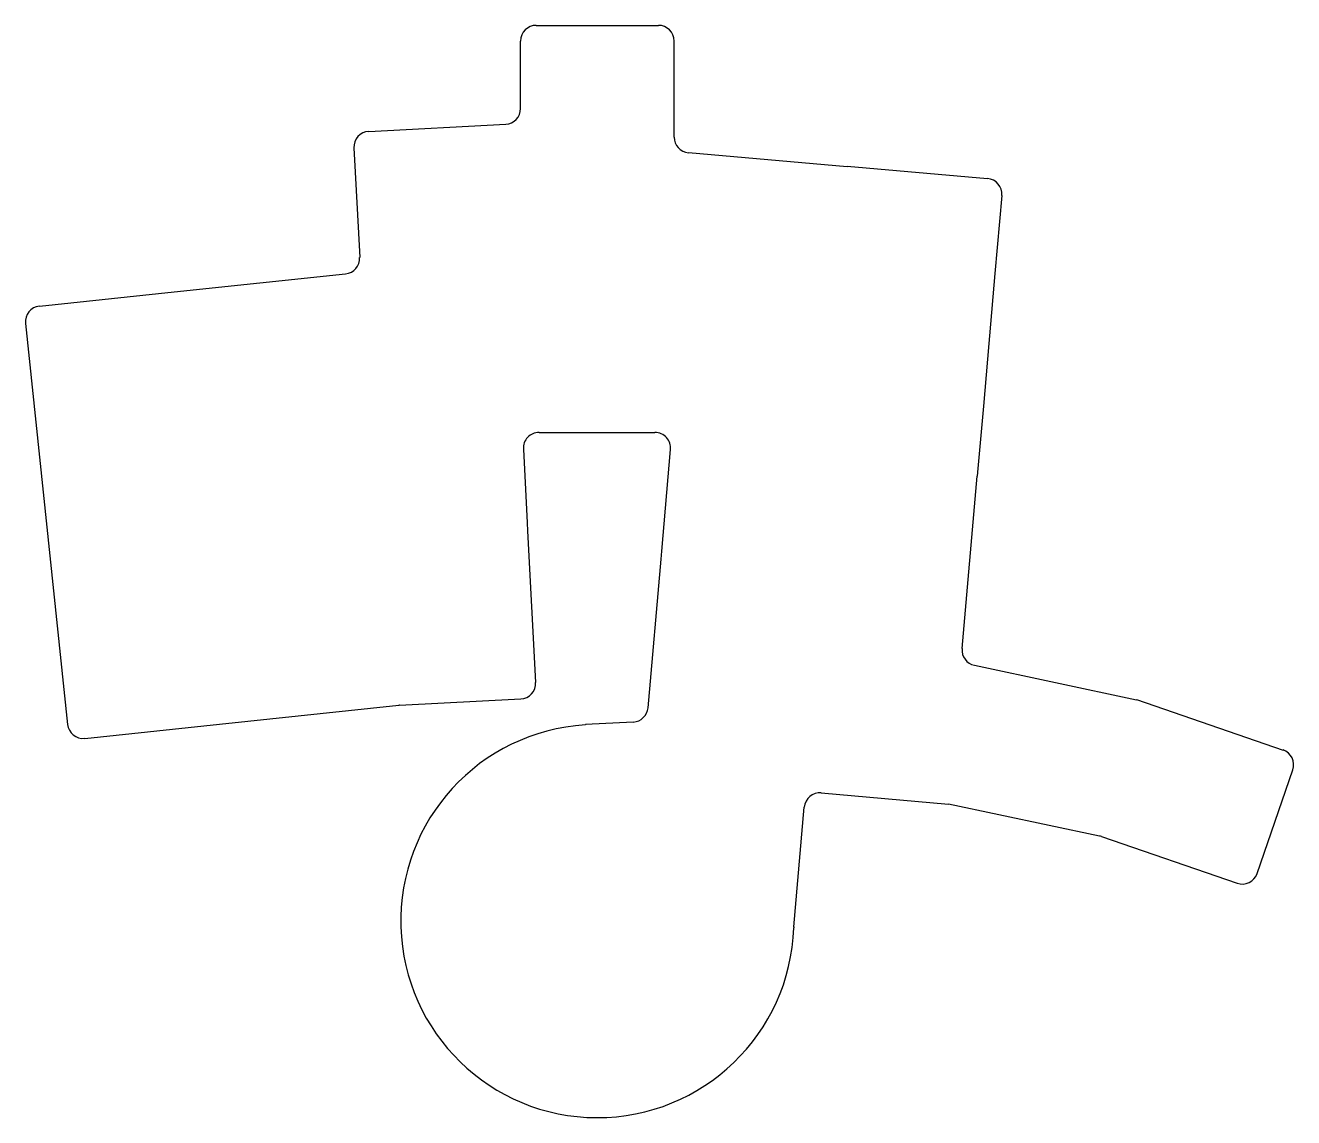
# Model space of a CAD drawing. Header units: millimetres. Extents: x -14 to 148, y -58 to 81.
import ezdxf

# ---------------------------------------------------------------- set-up
doc = ezdxf.new("R2010")
doc.units = ezdxf.units.MM

msp = doc.modelspace()

# ---------------------------------------------------------------- linework, layer by layer
for p, q in [((50.83, 81.29), (66.43, 81.29)), ((48.83, 70.66), (48.83, 79.29)), ((68.43, 67.02), (68.43, 79.29)), ((29.43, 67.75), (46.93, 68.67)), ((27.54, 65.65), (28.28, 51.63)), ((70.25, 65.03), (90.52, 63.25)), ((90.52, 63.3), (108.46, 61.73)), ((90.52, 63.25), (90.52, 63.3)), ((110.27, 59.57), (109.4, 49.61)), ((4.59, 47.24), (26.49, 49.54)), ((109.4, 49.61), (108.7, 41.64)), ((-12.62, 45.43), (4.59, 47.24)), ((-14.4, 43.23), (-9.01, -7.99)), ((108.62, 40.64), (107.92, 32.67)), ((108.7, 41.64), (108.62, 40.64)), ((107.92, 32.67), (107.22, 24.7)), ((51.18, 29.29), (65.99, 29.29)), ((49.18, 27.18), (49.68, 17.74)), ((66.85, 14.13), (67.98, 27.11)), ((107.22, 24.7), (107.14, 23.7)), ((105.21, 1.69), (107.14, 23.7)), ((49.68, 17.74), (49.73, 16.74)), ((49.73, 16.74), (50.75, -2.63)), ((65.1, -5.86), (66.76, 13.13)), ((66.76, 13.13), (66.85, 14.13)), ((106.79, -0.44), (127.46, -4.84)), ((33.38, -5.54), (48.85, -4.73)), ((127.46, -4.84), (127.47, -4.81)), ((127.47, -4.81), (146.19, -11.26)), ((10.39, -7.96), (33.27, -5.55)), ((-6.82, -9.77), (10.39, -7.96)), ((63.21, -7.69), (57.1, -8.01)), ((57.1, -8.01), (57.11, -8.06)), ((142.88, -27.03), (147.43, -13.8)), ((87.23, -16.73), (103.47, -18.16)), ((83.72, -33.86), (85.06, -18.55)), ((103.47, -18.14), (103.47, -18.16)), ((103.47, -18.14), (122.77, -22.24)), ((123.01, -22.31), (140.33, -28.27))]:
    msp.add_line(p, q)
for centre, radius, start, end in [((50.83, 79.29), 2, 90, 180), ((66.43, 79.29), 2, 0, 90), ((46.83, 70.66), 2, 273, 0), ((29.54, 65.75), 2, 93, 183), ((70.43, 67.02), 2, 180, 265), ((108.28, 59.74), 2, 355, 85), ((26.28, 51.53), 2, 276, 3), ((-12.41, 43.44), 2, 96, 186), ((51.18, 27.29), 2, 90, 183), ((65.99, 27.29), 2, 355, 90), ((107.2, 1.51), 2, 175, 258), ((48.75, -2.74), 2, 273, 3), ((33.48, -7.54), 2, 93, 96), ((63.11, -5.69), 2, 273, 355), ((-7.03, -7.78), 2, 186, 276), ((58.63, -33.11), 25.1, 93.4732, 358.0518), ((145.54, -13.15), 2, 341, 71), ((87.05, -18.73), 2, 85, 175), ((122.35, -24.2), 2, 71, 78), ((140.98, -26.38), 2, 251, 341), ((85.71, -34.03), 2, 175, 178.0518)]:
    msp.add_arc(centre, radius, start, end)

doc.saveas('drawing.dxf')
